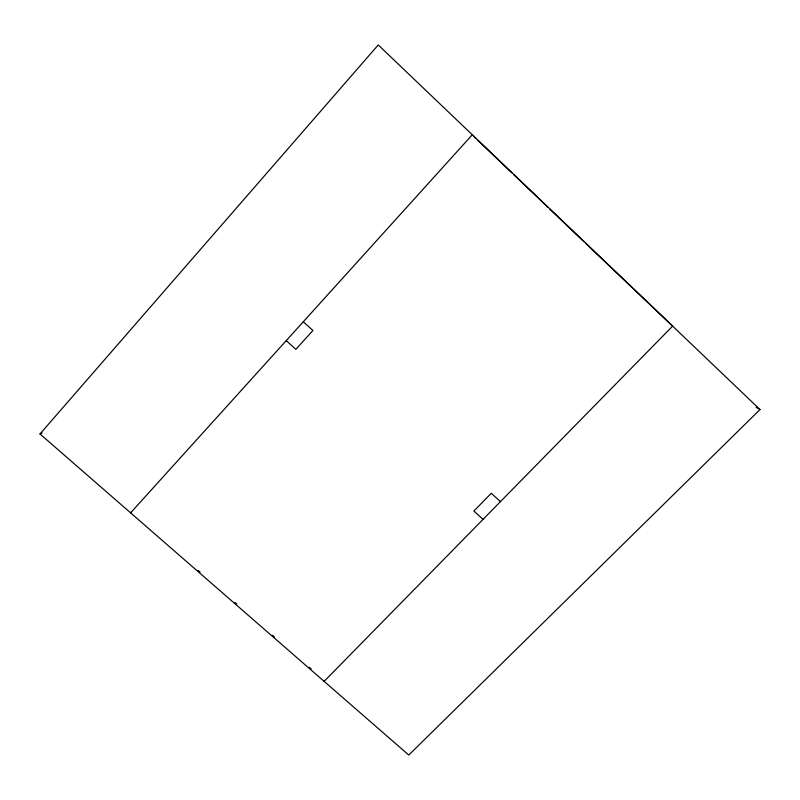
<?xml version="1.0" encoding="UTF-8"?>
<svg xmlns="http://www.w3.org/2000/svg" width="800" height="800" viewBox="0 0 800 800"><rect width="100%" height="100%" fill="white"/><g stroke="black" fill="none" stroke-linecap="round" stroke-linejoin="round"><path stroke-width="1.2" d="M324.38 680.38L324.14 681.36L672.63 326.11L585.65 243.32M40 433.97L378.24 44.95L760 409.56L408.77 755.05L40 433.97L42.03 432.88M131.27 512.22L130.6 512.86L472.29 134.77L475.8 138.42M756.09 407.29L760 409.56M198.15 570.46L200.04 572.1M234.89 602.45L236.77 604.09M272.57 635.27L274.45 636.91M309.31 667.26L311.19 668.9M286.25 340.62L295.84 349.34L312.92 330.52L303.31 321.75M483.05 519.37L473.9 511.05L491.28 493.26L500.45 501.63M477.6 140.13L511.82 172.81M513.62 174.53L547.83 207.21M549.63 208.93L583.85 241.6"/></g></svg>
